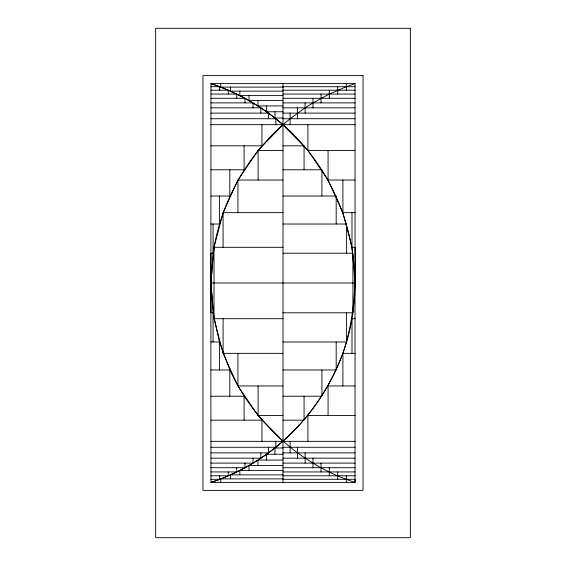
<?xml version="1.0" encoding="UTF-8"?>
<svg xmlns="http://www.w3.org/2000/svg" width="566" height="566" viewBox="0 0 566 566"><rect width="100%" height="100%" fill="white"/><g stroke="black" fill="none" stroke-linecap="round" stroke-linejoin="round"><path stroke-width="0.85" d="M210.885 369.973L210.955 83.605L355.052 83.605L355.038 482.395L210.948 482.395L210.885 369.973L229.817 369.973C254.07 422.385 299.909 464.601 355.052 482.395L355.052 479.289L283 479.289M219.693 90.199L219.693 86.711L210.948 83.605C237.366 92.378 261.987 106.415 283 124.669C335.836 170.684 362.877 243.437 352.922 312.793C341.963 390.073 285.406 458.552 210.948 482.395C234.055 474.711 255.804 463.023 274.963 447.989C305.64 423.205 328.995 390.215 342.911 353.354C354.663 319.245 355.865 283.035 355.115 247.307L351.988 247.307L342.911 212.646L328.068 180.038L307.904 150.422L283 124.669L268.496 113.115L260.869 107.83L244.965 98.293L228.282 90.199L219.693 86.711L210.948 86.711M228.282 471.938L228.282 475.801L210.955 475.801M236.715 98.293L236.715 94.062L210.955 94.062M244.965 463.115L244.965 467.707L210.955 467.707M253.023 107.83L253.023 102.885L210.955 102.885M260.869 113.115L260.869 107.83L210.955 107.83M268.496 118.733L268.496 113.115L210.955 113.115M275.875 124.669L275.875 118.733L210.955 118.733M290.125 441.331L290.125 452.885M297.504 447.267L297.504 458.17M304.062 169.786L304.062 145.837L283 145.837M305.131 452.885L305.131 463.115M312.977 458.17L312.977 467.707M321.035 102.885L321.035 94.062M329.285 467.707L329.285 475.801M337.718 94.062L337.718 86.711M346.307 475.801L346.307 482.395M213.078 341.977L213.078 312.793L210.955 283L213.078 253.207L213.078 224.023M283 441.331L258.096 415.578L237.932 385.962L223.089 353.354L214.012 318.693L210.955 283L214.012 247.307L223.089 212.646L237.932 180.038L258.096 150.422L283 124.669L290.125 118.733L305.131 107.83L312.977 102.885L329.285 94.062L346.307 86.711L355.052 83.605M283 124.669C245.58 157.737 220.507 203.824 213.078 253.207L210.885 253.207L210.955 312.793L213.078 312.793L219.41 341.977L229.817 369.973L229.817 396.214M283 86.711L355.052 86.711M283 87.122L220.768 87.122L220.768 83.605M210.955 90.199L228.282 90.199L228.282 94.062M283 90.199L355.045 90.199M283 91.126L230.404 91.126L230.404 87.122M283 94.062L355.045 94.062M283 95.604L239.828 95.604L239.828 91.126M210.955 98.293L244.965 98.293L244.965 102.885M283 98.293L355.045 98.293M283 100.543L249.019 100.543L249.019 95.604M283 102.885L355.045 102.885M283 105.934L257.954 105.934L257.954 100.543M283 107.83L355.045 107.83M283 111.764L266.607 111.764L266.607 105.934M283 113.115L355.045 113.115M283 118.011L274.963 118.011L274.963 111.764M283 118.733L355.045 118.733M210.885 124.669L355.115 124.669M210.885 145.837L261.938 145.837L261.938 124.669M283 150.422L258.096 150.422L258.096 180.038M355.115 150.422L307.904 150.422L307.904 124.669M210.885 169.786L244.088 169.786L244.088 145.837M283 169.786L321.913 169.786L321.913 196.027M283 180.038L237.932 180.038L237.932 212.646M355.115 180.038L328.068 180.038L328.068 150.422M210.885 196.027L229.817 196.027L229.817 169.786M283 196.027L336.183 196.027L336.183 224.023M283 212.646L223.089 212.646L223.089 247.307M355.115 212.646L342.911 212.646L342.911 180.038M210.885 224.023L219.41 224.023L219.41 196.027M283 224.023L346.59 224.023L346.59 253.207M283 247.307L214.012 247.307L214.012 318.693L283 318.693M283 253.207L352.922 253.207L352.922 312.793L283 312.793M210.885 283L355.115 283L351.988 247.307L351.988 212.646M355.115 318.693L351.988 318.693L351.988 353.354M210.885 341.977L219.41 341.977L219.41 369.973M283 341.977L346.59 341.977L346.59 312.793M283 353.354L223.089 353.354L223.089 318.693M355.115 353.354L342.911 353.354L342.911 385.962M283 369.973L336.183 369.973L336.183 341.977M283 385.962L237.932 385.962L237.932 353.354M355.115 385.962L328.068 385.962L328.068 415.578M210.885 396.214L244.088 396.214L244.088 420.163M283 396.214L321.913 396.214L321.913 369.973M283 415.578L258.096 415.578L258.096 385.962M355.115 415.578L307.904 415.578L307.904 441.331M210.885 420.163L261.938 420.163L261.938 441.331M283 420.163L304.062 420.163L304.062 396.214M210.885 441.331L355.115 441.331M210.955 447.267L275.875 447.267L275.875 441.331M283 447.267L355.045 447.267M283 447.989L274.963 447.989L274.963 454.236M210.955 452.885L268.496 452.885L268.496 447.267M283 452.885L355.045 452.885M283 454.236L266.607 454.236L266.607 460.066M210.955 458.17L260.869 458.17L260.869 452.885M283 458.17L355.045 458.17M283 460.066L257.954 460.066L257.954 465.457M210.955 463.115L253.023 463.115L253.023 458.17M283 463.115L355.045 463.115M283 465.457L249.019 465.457L249.019 470.396M283 467.707L355.045 467.707M283 470.396L239.828 470.396L239.828 474.874M210.955 471.938L236.715 471.938L236.715 467.707M283 471.938L355.045 471.938M283 474.874L230.404 474.874L230.404 478.878M283 475.801L355.045 475.801M283 478.878L220.768 478.878L220.768 482.395M210.948 479.289L219.693 479.289L219.693 475.801M346.307 83.605L346.307 90.199M337.718 471.938L337.718 479.289M329.285 90.199L329.285 98.293M321.035 463.115L321.035 471.938M312.977 98.293L312.977 107.83M305.131 102.885L305.131 113.115M297.504 107.83L297.504 118.733M290.125 113.115L290.125 124.669M283 83.605L283 482.395M410.35 28.3L155.65 28.3L155.65 537.7L410.35 537.7L410.35 28.3M363.047 75.603L202.953 75.603L202.953 490.397L363.047 490.397L363.047 75.603"/></g></svg>
